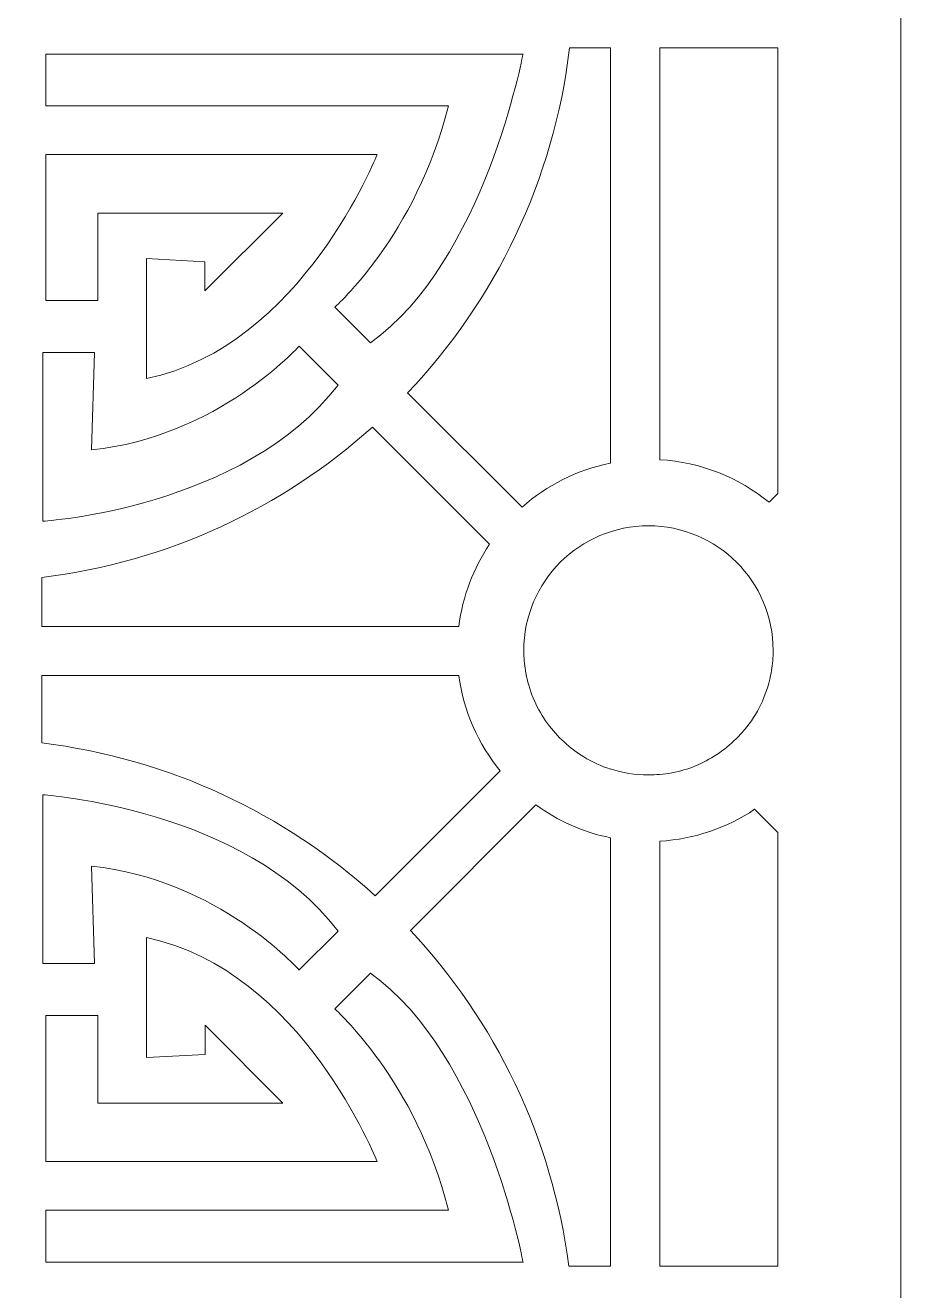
# Model space of a CAD drawing. Header units: centimetres. Extents: x -9.8 to 9.8, y -11.2 to 9.5.
# Drawn here: x -3.005 to -0.539, y 3.127 to 6.692 of the extents above; entities that cross this region are included whole.
import ezdxf

# ---------------------------------------------------------------- set-up
doc = ezdxf.new("R2010")
doc.units = ezdxf.units.CM
doc.header["$MEASUREMENT"] = 0
doc.layers.add('layer 1', color=7, linetype='Continuous')

msp = doc.modelspace()

# ---------------------------------------------------------------- linework, layer by layer
at = {"layer": 'layer 1', "color": 177, "lineweight": 9}
for points, knots in [([(-9.77912, 9.45925), (-9.77912, 9.45925), (-0.53922, 9.45925), (-0.53922, 9.45925), (-0.53922, 9.45925), (-0.53922, 9.45925), (-0.53922, -11.21502), (-0.53922, -11.21502), (-0.53922, -11.21502), (-0.53922, -11.21502), (-9.77912, -11.21502), (-9.77912, -11.21502), (-9.77912, -11.21502), (-9.77912, -11.21502), (-9.77912, 9.45925), (-9.77912, 9.45925)], [0, 0, 0, 0, 0.2, 0.2, 0.2, 0.2, 0.4, 0.4, 0.4, 0.4, 0.6, 0.6, 0.6, 0.6, 1, 1, 1, 1]), ([(-3.08398, 6.45602), (-3.08398, 6.45602), (-3.23021, 6.45602), (-3.23021, 6.45602), (-3.23021, 6.45602), (-3.23021, 6.45602), (-3.23021, 6.74857), (-3.23021, 6.74857), (-3.23021, 6.74857), (-3.23021, 6.74857), (-3.53187, 6.74857), (-3.53187, 6.74857), (-3.53187, 6.74857), (-3.53187, 6.74857), (-3.53187, 6.89481), (-3.53187, 6.89481), (-3.53187, 6.89481), (-3.53187, 6.89481), (-3.2485, 6.90398), (-3.2485, 6.90398), (-3.2485, 6.90398), (-3.2485, 6.90398), (-3.2485, 7.18738), (-3.2485, 7.18738), (-3.2485, 7.18738), (-3.2485, 7.18738), (-3.09309, 7.18738), (-3.09309, 7.18738), (-3.09309, 7.18738), (-3.09309, 7.18738), (-3.09309, 6.91314), (-3.09309, 6.91314), (-3.09309, 6.91314), (-3.09309, 6.91314), (-2.79143, 6.91314), (-2.79143, 6.91314), (-2.79143, 6.91314), (-2.79143, 6.91314), (-2.79143, 6.74857), (-2.79143, 6.74857), (-2.79143, 6.74857), (-2.79143, 6.74857), (-3.08398, 6.74857), (-3.08398, 6.74857), (-3.08398, 6.74857), (-3.08398, 6.74857), (-3.08398, 6.45602), (-3.08398, 6.45602)], [0, 0, 0, 0, 0.0769231, 0.0769231, 0.0769231, 0.0769231, 0.1538462, 0.1538462, 0.1538462, 0.1538462, 0.2307692, 0.2307692, 0.2307692, 0.2307692, 0.3076923, 0.3076923, 0.3076923, 0.3076923, 0.3846154, 0.3846154, 0.3846154, 0.3846154, 0.4615385, 0.4615385, 0.4615385, 0.4615385, 0.5384615, 0.5384615, 0.5384615, 0.5384615, 0.6153846, 0.6153846, 0.6153846, 0.6153846, 0.6923077, 0.6923077, 0.6923077, 0.6923077, 0.7692308, 0.7692308, 0.7692308, 0.7692308, 0.8461538, 0.8461538, 0.8461538, 0.8461538, 1, 1, 1, 1]), ([(-2.03262, 5.79781), (-2.03262, 5.79781), (-2.1332, 5.89834), (-2.1332, 5.89834), (-2.1332, 5.89834), (-2.1332, 5.89834), (-1.90468, 6.09949), (-1.81324, 6.46513), (-1.81324, 6.46513), (-1.81324, 6.46513), (-2.94685, 6.46513), (-2.94685, 6.46513), (-2.94685, 6.46513), (-2.94685, 6.46513), (-2.94685, 6.61145), (-2.94685, 6.61145), (-2.94685, 6.61145), (-2.94685, 6.61145), (-1.60301, 6.61145), (-1.60301, 6.61145), (-1.60301, 6.61145), (-1.60301, 6.61145), (-1.71271, 6.02635), (-2.03262, 5.79781)], [0, 0, 0, 0, 0.1428571, 0.1428571, 0.1428571, 0.1428571, 0.2857143, 0.2857143, 0.2857143, 0.2857143, 0.4285714, 0.4285714, 0.4285714, 0.4285714, 0.5714286, 0.5714286, 0.5714286, 0.5714286, 0.7142857, 0.7142857, 0.7142857, 0.7142857, 1, 1, 1, 1]), ([(-1.60588, 5.33486), (-1.53642, 5.39619), (-1.45104, 5.4399), (-1.35672, 5.45893), (-1.35672, 5.45893), (-1.35672, 5.45893), (-1.35672, 6.62911), (-1.35672, 6.62911), (-1.35672, 6.62911), (-1.35672, 6.62911), (-1.47202, 6.62911), (-1.47202, 6.62911), (-1.47202, 6.62911), (-1.51615, 6.25445), (-1.68161, 5.91697), (-1.92801, 5.65699), (-1.92801, 5.65699), (-1.92801, 5.65699), (-1.60588, 5.33486), (-1.60588, 5.33486)], [0, 0, 0, 0, 0.1666667, 0.1666667, 0.1666667, 0.1666667, 0.3333333, 0.3333333, 0.3333333, 0.3333333, 0.5, 0.5, 0.5, 0.5, 0.6666667, 0.6666667, 0.6666667, 0.6666667, 1, 1, 1, 1]), ([(-1.21813, 5.46864), (-1.10165, 5.46189), (-0.9951, 5.41811), (-0.91007, 5.34888), (-0.91007, 5.34888), (-0.91007, 5.34888), (-0.88572, 5.37324), (-0.88572, 5.37324), (-0.88572, 5.37324), (-0.88572, 5.37324), (-0.88572, 6.62911), (-0.88572, 6.62911), (-0.88572, 6.62911), (-0.88572, 6.62911), (-1.21813, 6.62911), (-1.21813, 6.62911), (-1.21813, 6.62911), (-1.21813, 6.62911), (-1.21813, 5.46864), (-1.21813, 5.46864)], [0, 0, 0, 0, 0.1666667, 0.1666667, 0.1666667, 0.1666667, 0.3333333, 0.3333333, 0.3333333, 0.3333333, 0.5, 0.5, 0.5, 0.5, 0.6666667, 0.6666667, 0.6666667, 0.6666667, 1, 1, 1, 1]), ([(-2.27947, 6.1635), (-2.27947, 6.1635), (-2.80054, 6.1635), (-2.80054, 6.1635), (-2.80054, 6.1635), (-2.80054, 6.1635), (-2.80054, 5.91667), (-2.80054, 5.91667), (-2.80054, 5.91667), (-2.80054, 5.91667), (-2.94685, 5.91667), (-2.94685, 5.91667), (-2.94685, 5.91667), (-2.94685, 5.91667), (-2.94685, 6.32807), (-2.94685, 6.32807), (-2.94685, 6.32807), (-2.94685, 6.32807), (-2.01433, 6.32807), (-2.01433, 6.32807), (-2.01433, 6.32807), (-2.01433, 6.32807), (-2.22462, 5.78867), (-2.66344, 5.69726), (-2.66344, 5.69726), (-2.66344, 5.69726), (-2.66344, 6.03549), (-2.66344, 6.03549), (-2.66344, 6.03549), (-2.66344, 6.03549), (-2.49888, 6.02635), (-2.49888, 6.02635), (-2.49888, 6.02635), (-2.49888, 6.02635), (-2.49888, 5.94411), (-2.49888, 5.94411), (-2.49888, 5.94411), (-2.49888, 5.94411), (-2.27947, 6.1635), (-2.27947, 6.1635)], [0, 0, 0, 0, 0.0909091, 0.0909091, 0.0909091, 0.0909091, 0.1818182, 0.1818182, 0.1818182, 0.1818182, 0.2727273, 0.2727273, 0.2727273, 0.2727273, 0.3636364, 0.3636364, 0.3636364, 0.3636364, 0.4545455, 0.4545455, 0.4545455, 0.4545455, 0.5454545, 0.5454545, 0.5454545, 0.5454545, 0.6363636, 0.6363636, 0.6363636, 0.6363636, 0.7272727, 0.7272727, 0.7272727, 0.7272727, 0.8181818, 0.8181818, 0.8181818, 0.8181818, 1, 1, 1, 1]), ([(-2.95596, 5.29504), (-2.95596, 5.29504), (-2.95596, 5.7704), (-2.95596, 5.7704), (-2.95596, 5.7704), (-2.95596, 5.7704), (-2.80968, 5.7704), (-2.80968, 5.7704), (-2.80968, 5.7704), (-2.80968, 5.7704), (-2.81883, 5.49613), (-2.81883, 5.49613), (-2.81883, 5.49613), (-2.46233, 5.53269), (-2.23381, 5.78867), (-2.23381, 5.78867), (-2.23381, 5.78867), (-2.23381, 5.78867), (-2.12406, 5.679), (-2.12406, 5.679), (-2.12406, 5.679), (-2.38919, 5.3316), (-2.95596, 5.29504), (-2.95596, 5.29504)], [0, 0, 0, 0, 0.1428571, 0.1428571, 0.1428571, 0.1428571, 0.2857143, 0.2857143, 0.2857143, 0.2857143, 0.4285714, 0.4285714, 0.4285714, 0.4285714, 0.5714286, 0.5714286, 0.5714286, 0.5714286, 0.7142857, 0.7142857, 0.7142857, 0.7142857, 1, 1, 1, 1]), ([(-1.78385, 4.99908), (-1.77317, 5.08388), (-1.74276, 5.16255), (-1.69736, 5.23034), (-1.69736, 5.23034), (-1.69736, 5.23034), (-2.02734, 5.56032), (-2.02734, 5.56032), (-2.02734, 5.56032), (-2.28088, 5.33275), (-2.60289, 5.17997), (-2.9588, 5.13683), (-2.9588, 5.13683), (-2.9588, 5.13683), (-2.9588, 4.99908), (-2.9588, 4.99908), (-2.9588, 4.99908), (-2.9588, 4.99908), (-1.78385, 4.99908), (-1.78385, 4.99908)], [0, 0, 0, 0, 0.1666667, 0.1666667, 0.1666667, 0.1666667, 0.3333333, 0.3333333, 0.3333333, 0.3333333, 0.5, 0.5, 0.5, 0.5, 0.6666667, 0.6666667, 0.6666667, 0.6666667, 1, 1, 1, 1]), ([(-1.24971, 5.2824), (-1.05582, 5.2824), (-0.89857, 5.12519), (-0.89851, 4.93131), (-0.89851, 4.93131), (-0.89851, 4.93131), (-0.89851, 4.93103), (-0.89851, 4.93103), (-0.89851, 4.93103), (-0.89852, 4.9285), (-0.89855, 4.92598), (-0.89861, 4.92346), (-0.89861, 4.92346), (-0.89864, 4.92223), (-0.89867, 4.921), (-0.89872, 4.91978), (-0.89872, 4.91978), (-0.89875, 4.91875), (-0.89879, 4.91771), (-0.89883, 4.91668), (-0.89883, 4.91668), (-0.89965, 4.89751), (-0.902, 4.87874), (-0.90576, 4.86048), (-0.90576, 4.86048), (-0.90576, 4.86048), (-0.90564, 4.86048), (-0.90564, 4.86048), (-0.90564, 4.86048), (-0.91734, 4.80328), (-0.94294, 4.75114), (-0.97877, 4.70776), (-0.97877, 4.70776), (-0.97877, 4.70776), (-0.97903, 4.70802), (-0.97903, 4.70802), (-0.97903, 4.70802), (-1.0088, 4.67205), (-1.04561, 4.64212), (-1.08734, 4.62032), (-1.08734, 4.62032), (-1.08734, 4.62032), (-1.08697, 4.61995), (-1.08697, 4.61995), (-1.08697, 4.61995), (-1.1268, 4.59907), (-1.17113, 4.58562), (-1.21813, 4.58143), (-1.21813, 4.58143), (-1.21813, 4.58143), (-1.21813, 4.582), (-1.21813, 4.582), (-1.21813, 4.582), (-1.22853, 4.58107), (-1.23906, 4.58057), (-1.24971, 4.58057), (-1.24971, 4.58057), (-1.28703, 4.58057), (-1.32298, 4.58641), (-1.35672, 4.5972), (-1.35672, 4.5972), (-1.35672, 4.5972), (-1.35672, 4.59663), (-1.35672, 4.59663), (-1.35672, 4.59663), (-1.38333, 4.60514), (-1.40856, 4.61671), (-1.43199, 4.63096), (-1.43199, 4.63096), (-1.43199, 4.63096), (-1.43163, 4.63132), (-1.43163, 4.63132), (-1.43163, 4.63132), (-1.47158, 4.65556), (-1.5063, 4.68757), (-1.53374, 4.72522), (-1.53374, 4.72522), (-1.53374, 4.72522), (-1.53398, 4.72498), (-1.53398, 4.72498), (-1.53398, 4.72498), (-1.56283, 4.76469), (-1.5836, 4.81066), (-1.59379, 4.86048), (-1.59379, 4.86048), (-1.59379, 4.86048), (-1.59366, 4.86048), (-1.59366, 4.86048), (-1.59366, 4.86048), (-1.59738, 4.8785), (-1.59972, 4.89703), (-1.60056, 4.91594), (-1.60056, 4.91594), (-1.60063, 4.91743), (-1.60069, 4.91892), (-1.60073, 4.92042), (-1.60073, 4.92042), (-1.60076, 4.92138), (-1.60079, 4.92234), (-1.60082, 4.9233), (-1.60082, 4.9233), (-1.60088, 4.92591), (-1.60091, 4.92853), (-1.60091, 4.93115), (-1.60091, 4.93115), (-1.60091, 4.93115), (-1.60091, 4.93124), (-1.60091, 4.93124), (-1.60091, 4.93124), (-1.60089, 5.12516), (-1.44363, 5.2824), (-1.24971, 5.2824)], [0, 0, 0, 0, 0.0344828, 0.0344828, 0.0344828, 0.0344828, 0.0689655, 0.0689655, 0.0689655, 0.0689655, 0.1034483, 0.1034483, 0.1034483, 0.1034483, 0.137931, 0.137931, 0.137931, 0.137931, 0.1724138, 0.1724138, 0.1724138, 0.1724138, 0.2068966, 0.2068966, 0.2068966, 0.2068966, 0.2413793, 0.2413793, 0.2413793, 0.2413793, 0.2758621, 0.2758621, 0.2758621, 0.2758621, 0.3103448, 0.3103448, 0.3103448, 0.3103448, 0.3448276, 0.3448276, 0.3448276, 0.3448276, 0.3793103, 0.3793103, 0.3793103, 0.3793103, 0.4137931, 0.4137931, 0.4137931, 0.4137931, 0.4482759, 0.4482759, 0.4482759, 0.4482759, 0.4827586, 0.4827586, 0.4827586, 0.4827586, 0.5172414, 0.5172414, 0.5172414, 0.5172414, 0.5517241, 0.5517241, 0.5517241, 0.5517241, 0.5862069, 0.5862069, 0.5862069, 0.5862069, 0.6206897, 0.6206897, 0.6206897, 0.6206897, 0.6551724, 0.6551724, 0.6551724, 0.6551724, 0.6896552, 0.6896552, 0.6896552, 0.6896552, 0.7241379, 0.7241379, 0.7241379, 0.7241379, 0.7586207, 0.7586207, 0.7586207, 0.7586207, 0.7931034, 0.7931034, 0.7931034, 0.7931034, 0.8275862, 0.8275862, 0.8275862, 0.8275862, 0.862069, 0.862069, 0.862069, 0.862069, 0.8965517, 0.8965517, 0.8965517, 0.8965517, 0.9310345, 0.9310345, 0.9310345, 0.9310345, 1, 1, 1, 1]), ([(-1.66739, 4.59156), (-1.72879, 4.66697), (-1.77018, 4.7593), (-1.78346, 4.86048), (-1.78346, 4.86048), (-1.78346, 4.86048), (-2.9588, 4.86048), (-2.9588, 4.86048), (-2.9588, 4.86048), (-2.9588, 4.86048), (-2.9588, 4.67048), (-2.9588, 4.67048), (-2.9588, 4.67048), (-2.59911, 4.62689), (-2.27399, 4.47135), (-2.01917, 4.23979), (-2.01917, 4.23979), (-2.01917, 4.23979), (-1.66739, 4.59156), (-1.66739, 4.59156)], [0, 0, 0, 0, 0.1666667, 0.1666667, 0.1666667, 0.1666667, 0.3333333, 0.3333333, 0.3333333, 0.3333333, 0.5, 0.5, 0.5, 0.5, 0.6666667, 0.6666667, 0.6666667, 0.6666667, 1, 1, 1, 1]), ([(-2.95596, 4.52448), (-2.95596, 4.52448), (-2.38912, 4.48791), (-2.12402, 4.14054), (-2.12402, 4.14054), (-2.12402, 4.14054), (-2.23374, 4.03085), (-2.23374, 4.03085), (-2.23374, 4.03085), (-2.23374, 4.03085), (-2.4623, 4.2868), (-2.81876, 4.32336), (-2.81876, 4.32336), (-2.81876, 4.32336), (-2.80968, 4.04913), (-2.80968, 4.04913), (-2.80968, 4.04913), (-2.80968, 4.04913), (-2.95596, 4.04913), (-2.95596, 4.04913), (-2.95596, 4.04913), (-2.95596, 4.04913), (-2.95596, 4.52448), (-2.95596, 4.52448)], [0, 0, 0, 0, 0.1428571, 0.1428571, 0.1428571, 0.1428571, 0.2857143, 0.2857143, 0.2857143, 0.2857143, 0.4285714, 0.4285714, 0.4285714, 0.4285714, 0.5714286, 0.5714286, 0.5714286, 0.5714286, 0.7142857, 0.7142857, 0.7142857, 0.7142857, 1, 1, 1, 1]), ([(-1.35672, 4.40348), (-1.43404, 4.41909), (-1.50535, 4.45126), (-1.56681, 4.49614), (-1.56681, 4.49614), (-1.56681, 4.49614), (-1.92044, 4.14251), (-1.92044, 4.14251), (-1.92044, 4.14251), (-1.68198, 3.88779), (-1.52068, 3.55991), (-1.47391, 3.19616), (-1.47391, 3.19616), (-1.47391, 3.19616), (-1.35672, 3.19616), (-1.35672, 3.19616), (-1.35672, 3.19616), (-1.35672, 3.19616), (-1.35672, 4.40348), (-1.35672, 4.40348)], [0, 0, 0, 0, 0.1666667, 0.1666667, 0.1666667, 0.1666667, 0.3333333, 0.3333333, 0.3333333, 0.3333333, 0.5, 0.5, 0.5, 0.5, 0.6666667, 0.6666667, 0.6666667, 0.6666667, 1, 1, 1, 1]), ([(-0.95058, 4.48356), (-1.02795, 4.43176), (-1.11948, 4.39948), (-1.21813, 4.39377), (-1.21813, 4.39377), (-1.21813, 4.39377), (-1.21813, 3.19616), (-1.21813, 3.19616), (-1.21813, 3.19616), (-1.21813, 3.19616), (-0.88572, 3.19616), (-0.88572, 3.19616), (-0.88572, 3.19616), (-0.88572, 3.19616), (-0.88572, 4.4187), (-0.88572, 4.4187), (-0.88572, 4.4187), (-0.88572, 4.4187), (-0.95058, 4.48356), (-0.95058, 4.48356)], [0, 0, 0, 0, 0.1666667, 0.1666667, 0.1666667, 0.1666667, 0.3333333, 0.3333333, 0.3333333, 0.3333333, 0.5, 0.5, 0.5, 0.5, 0.6666667, 0.6666667, 0.6666667, 0.6666667, 1, 1, 1, 1]), ([(-2.27943, 3.65602), (-2.27943, 3.65602), (-2.49885, 3.87542), (-2.49885, 3.87542), (-2.49885, 3.87542), (-2.49885, 3.87542), (-2.49885, 3.79318), (-2.49885, 3.79318), (-2.49885, 3.79318), (-2.49885, 3.79318), (-2.66342, 3.78402), (-2.66342, 3.78402), (-2.66342, 3.78402), (-2.66342, 3.78402), (-2.66342, 4.12225), (-2.66342, 4.12225), (-2.66342, 4.12225), (-2.22459, 4.03085), (-2.0143, 3.49149), (-2.0143, 3.49149), (-2.0143, 3.49149), (-2.0143, 3.49149), (-2.94679, 3.49149), (-2.94679, 3.49149), (-2.94679, 3.49149), (-2.94679, 3.49149), (-2.94679, 3.90285), (-2.94679, 3.90285), (-2.94679, 3.90285), (-2.94679, 3.90285), (-2.80051, 3.90285), (-2.80051, 3.90285), (-2.80051, 3.90285), (-2.80051, 3.90285), (-2.80051, 3.65602), (-2.80051, 3.65602), (-2.80051, 3.65602), (-2.80051, 3.65602), (-2.27943, 3.65602), (-2.27943, 3.65602)], [0, 0, 0, 0, 0.0909091, 0.0909091, 0.0909091, 0.0909091, 0.1818182, 0.1818182, 0.1818182, 0.1818182, 0.2727273, 0.2727273, 0.2727273, 0.2727273, 0.3636364, 0.3636364, 0.3636364, 0.3636364, 0.4545455, 0.4545455, 0.4545455, 0.4545455, 0.5454545, 0.5454545, 0.5454545, 0.5454545, 0.6363636, 0.6363636, 0.6363636, 0.6363636, 0.7272727, 0.7272727, 0.7272727, 0.7272727, 0.8181818, 0.8181818, 0.8181818, 0.8181818, 1, 1, 1, 1]), ([(-1.60295, 3.20812), (-1.60295, 3.20812), (-2.94679, 3.20812), (-2.94679, 3.20812), (-2.94679, 3.20812), (-2.94679, 3.20812), (-2.94679, 3.35433), (-2.94679, 3.35433), (-2.94679, 3.35433), (-2.94679, 3.35433), (-1.81324, 3.35433), (-1.81324, 3.35433), (-1.81324, 3.35433), (-1.90464, 3.71998), (-2.1332, 3.92111), (-2.1332, 3.92111), (-2.1332, 3.92111), (-2.1332, 3.92111), (-2.03262, 4.02168), (-2.03262, 4.02168), (-2.03262, 4.02168), (-1.71267, 3.79318), (-1.60295, 3.20812), (-1.60295, 3.20812)], [0, 0, 0, 0, 0.1428571, 0.1428571, 0.1428571, 0.1428571, 0.2857143, 0.2857143, 0.2857143, 0.2857143, 0.4285714, 0.4285714, 0.4285714, 0.4285714, 0.5714286, 0.5714286, 0.5714286, 0.5714286, 0.7142857, 0.7142857, 0.7142857, 0.7142857, 1, 1, 1, 1]), ([(-3.08398, 2.60166), (-3.08398, 2.60166), (-3.23021, 2.60166), (-3.23021, 2.60166), (-3.23021, 2.60166), (-3.23021, 2.60166), (-3.23021, 2.89421), (-3.23021, 2.89421), (-3.23021, 2.89421), (-3.23021, 2.89421), (-3.53187, 2.89421), (-3.53187, 2.89421), (-3.53187, 2.89421), (-3.53187, 2.89421), (-3.53187, 3.04045), (-3.53187, 3.04045), (-3.53187, 3.04045), (-3.53187, 3.04045), (-3.2485, 3.04962), (-3.2485, 3.04962), (-3.2485, 3.04962), (-3.2485, 3.04962), (-3.2485, 3.33302), (-3.2485, 3.33302), (-3.2485, 3.33302), (-3.2485, 3.33302), (-3.09309, 3.33302), (-3.09309, 3.33302), (-3.09309, 3.33302), (-3.09309, 3.33302), (-3.09309, 3.05878), (-3.09309, 3.05878), (-3.09309, 3.05878), (-3.09309, 3.05878), (-2.79143, 3.05878), (-2.79143, 3.05878), (-2.79143, 3.05878), (-2.79143, 3.05878), (-2.79143, 2.89421), (-2.79143, 2.89421), (-2.79143, 2.89421), (-2.79143, 2.89421), (-3.08398, 2.89421), (-3.08398, 2.89421), (-3.08398, 2.89421), (-3.08398, 2.89421), (-3.08398, 2.60166), (-3.08398, 2.60166)], [0, 0, 0, 0, 0.0769231, 0.0769231, 0.0769231, 0.0769231, 0.1538462, 0.1538462, 0.1538462, 0.1538462, 0.2307692, 0.2307692, 0.2307692, 0.2307692, 0.3076923, 0.3076923, 0.3076923, 0.3076923, 0.3846154, 0.3846154, 0.3846154, 0.3846154, 0.4615385, 0.4615385, 0.4615385, 0.4615385, 0.5384615, 0.5384615, 0.5384615, 0.5384615, 0.6153846, 0.6153846, 0.6153846, 0.6153846, 0.6923077, 0.6923077, 0.6923077, 0.6923077, 0.7692308, 0.7692308, 0.7692308, 0.7692308, 0.8461538, 0.8461538, 0.8461538, 0.8461538, 1, 1, 1, 1])]:
    msp.add_open_spline(points, degree=3, knots=knots, dxfattribs=at)

doc.saveas('drawing.dxf')
